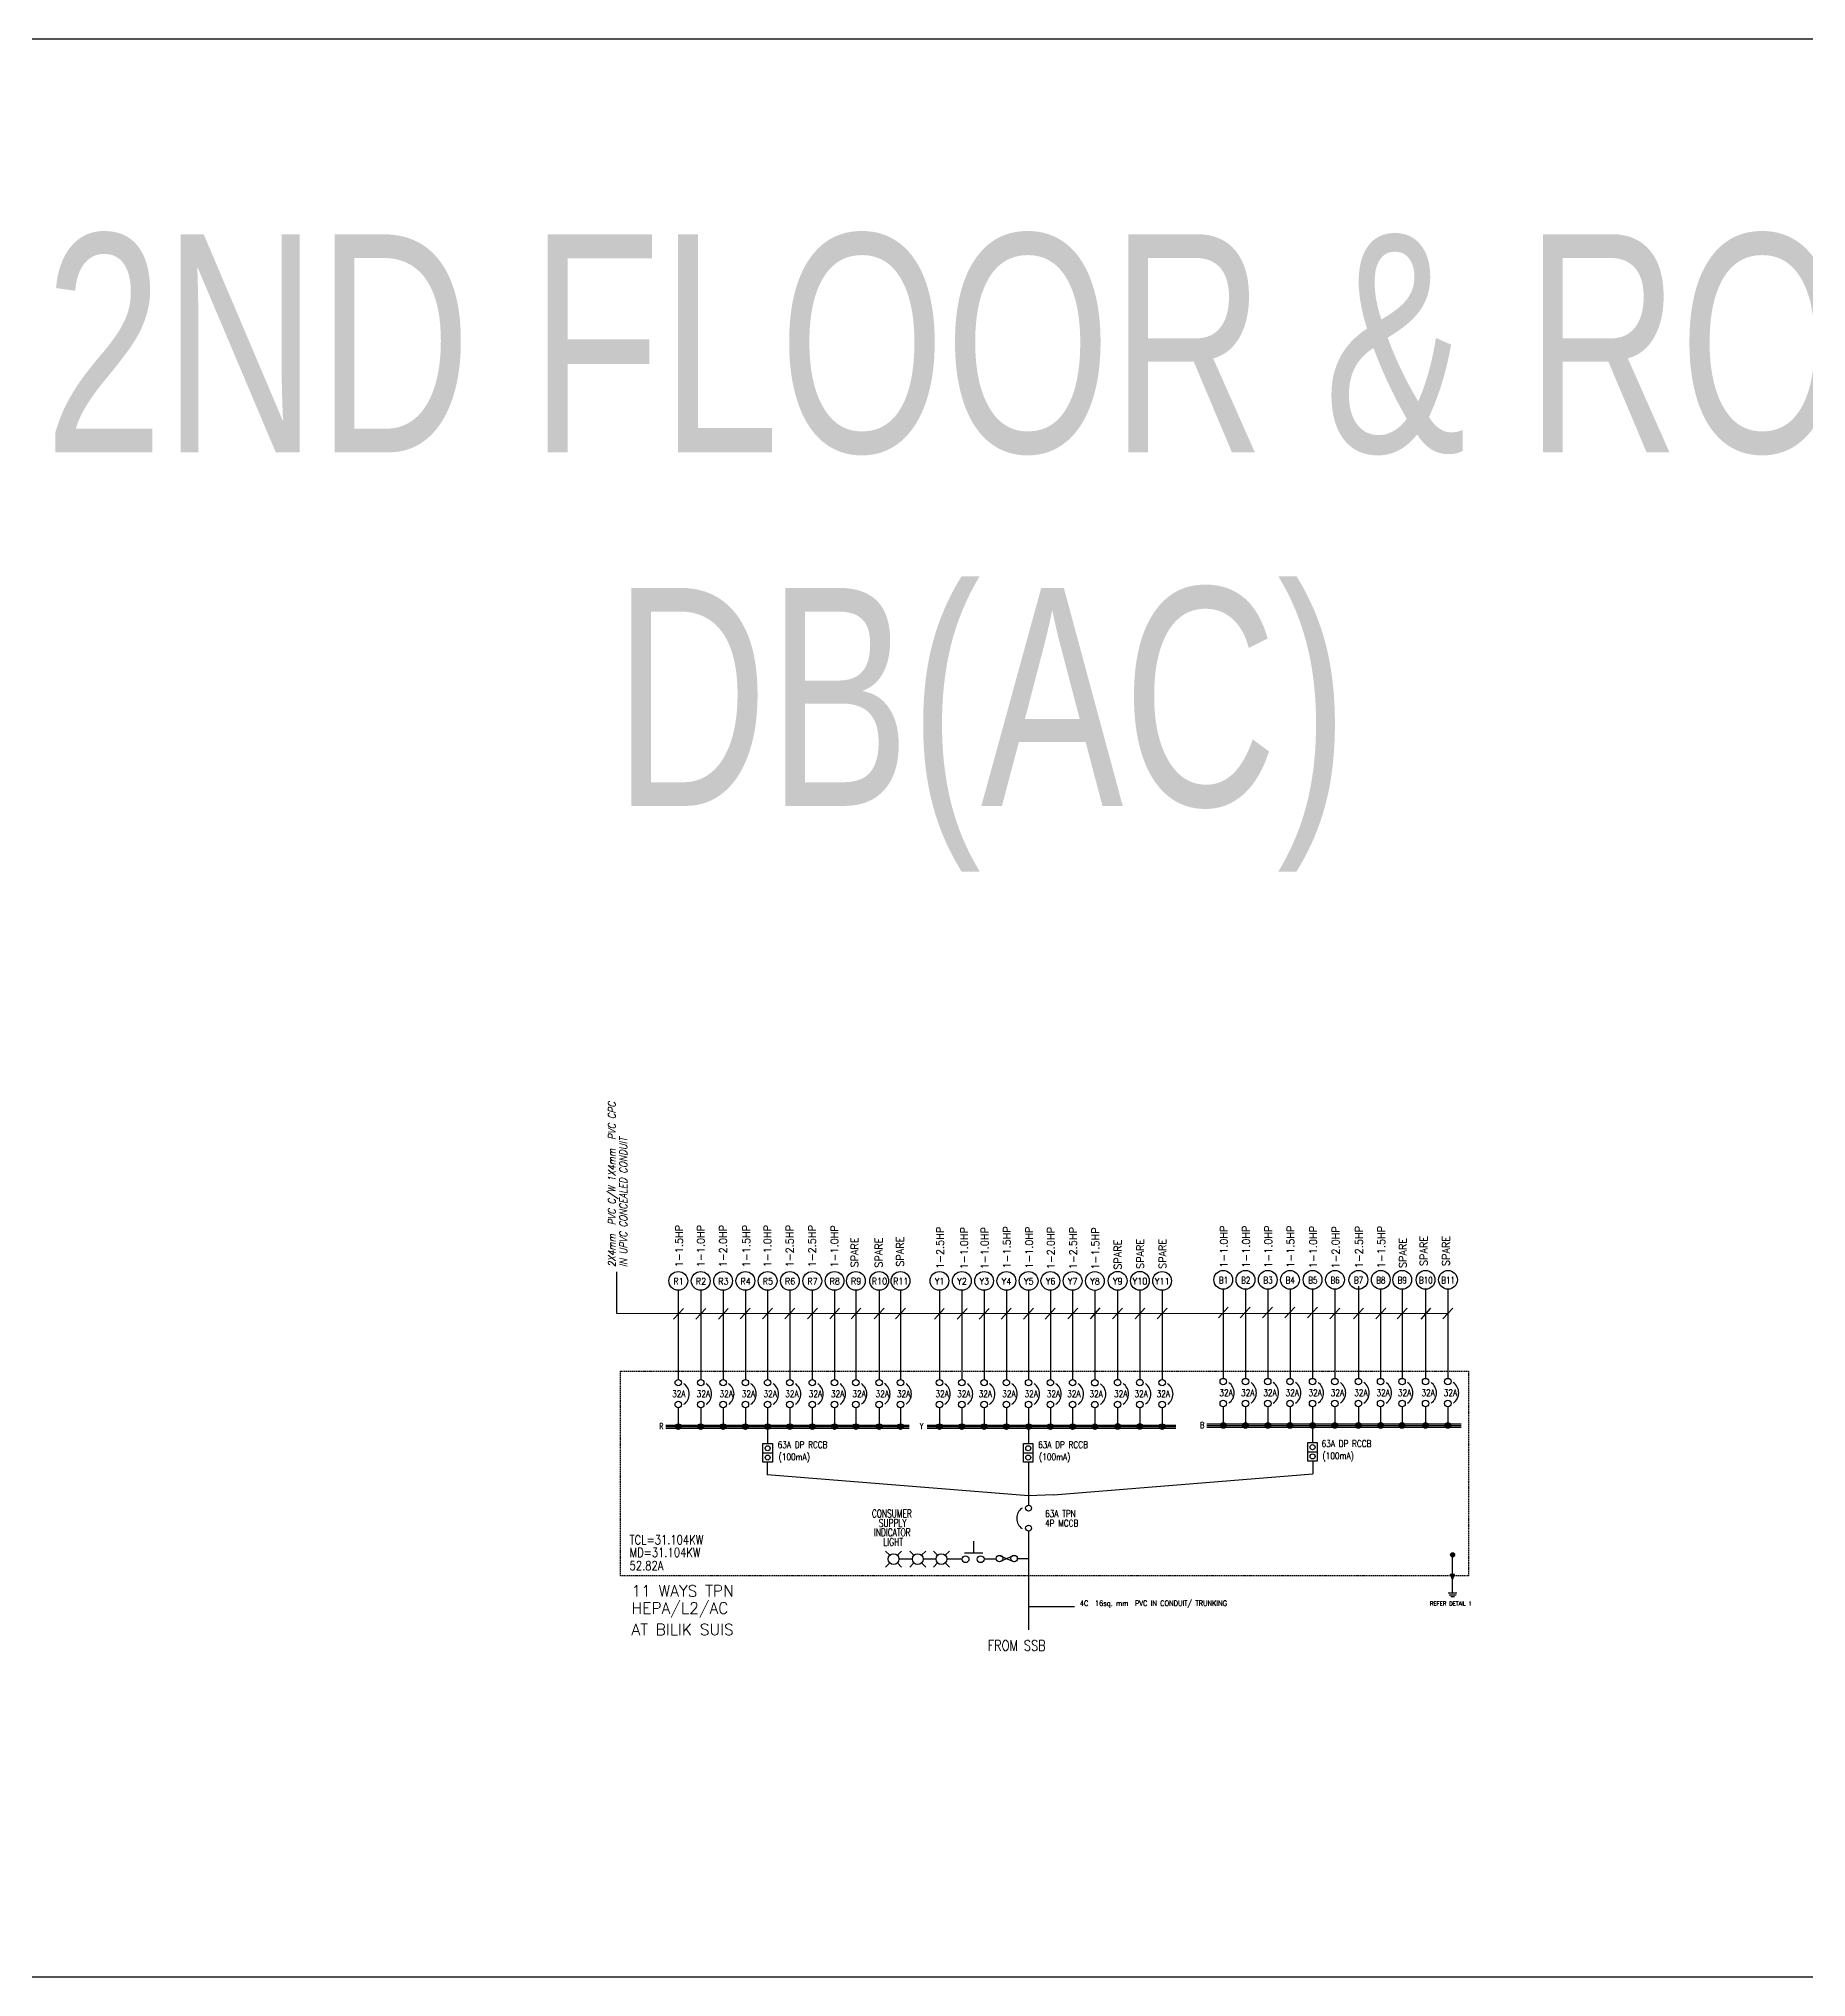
# Model space of a CAD drawing. Header units: millimetres. Extents: x 18708 to 781298, y -841 to 116768.
# Drawn here: x 570146 to 675722, y -841 to 114943 of the extents above; entities that cross this region are included whole.
import ezdxf
from ezdxf.enums import TextEntityAlignment as Align

# ---------------------------------------------------------------- set-up
doc = ezdxf.new("R2010")
doc.units = ezdxf.units.MM
doc.linetypes.add('HIDDEN', pattern=[0.375, 0.25, -0.125])
for name, color, linetype in [('$_KOD', 7, 'Continuous'), ('BANGUNAN', 4, 'Continuous'), ('base bangunan', 7, 'Continuous'), ('LAMPU', 7, 'Continuous'), ('LYT', 7, 'Continuous')]:
    doc.layers.add(name, color=color, linetype=linetype)
doc.styles.add('ITALICC', font='ITALICC.SHX', dxfattribs={"width": 0.7})
doc.styles.add('ROMANC', font='ROMANC', dxfattribs={"width": 0.8, "height": 250})
doc.styles.add('ROMAND', font='ROMAND', dxfattribs={"width": 0.75, "height": 600})
doc.styles.add('ROMANS', font='ROMANS', dxfattribs={"width": 0.7})
doc.styles.add('SANSSERIF', font='SAS_____.pfb', dxfattribs={"width": 0.7, "height": 700})

msp = doc.modelspace()

# ---------------------------------------------------------------- linework, layer by layer
at = {"layer": '$_KOD', "color": 3, "linetype": 'Continuous'}
for p, q in [((604675, 38797, 0), (604675, 41287, 0)), ((654313, 38788, 0), (604675, 38797, 0)), ((608663, 39111, 0), (608070, 38469, 0)), ((609998, 39111, 0), (609404, 38469, 0)), ((611332, 39111, 0), (610739, 38469, 0)), ((612641, 39120, 0), (612048, 38478, 0)), ((613970, 39119, 0), (613377, 38477, 0)), ((615309, 39119, 0), (614716, 38477, 0)), ((616654, 39120, 0), (616060, 38478, 0)), ((617983, 39120, 0), (617390, 38478, 0)), ((619258, 39120), (618665, 38478)), ((620648, 39120), (620054, 38478)), ((621923, 39120, 0), (621330, 38478, 0)), ((624237, 39111, 0), (623644, 38469, 0)), ((625596, 39111, 0), (625003, 38469, 0)), ((626906, 39111, 0), (626313, 38469, 0)), ((628230, 39116, 0), (627637, 38474, 0)), ((629559, 39115, 0), (628966, 38473, 0)), ((630860, 39115, 0), (630267, 38473, 0)), ((632205, 39119, 0), (631612, 38477, 0)), ((633534, 39136, 0), (632941, 38494, 0)), ((634877, 39120, 0), (634284, 38478, 0)), ((636222, 39120, 0), (635628, 38478, 0)), ((637551, 39119, 0), (636958, 38477, 0)), ((641200, 39177, 0), (640607, 38535, 0)), ((642510, 39177, 0), (641917, 38535, 0)), ((643845, 39177, 0), (643252, 38535, 0)), ((645174, 39178, 0), (644581, 38536, 0)), ((646522, 39178, 0), (645929, 38536, 0)), ((647867, 39120, 0), (647274, 38478, 0)), ((649272, 39120, 0), (648679, 38478, 0)), ((650601, 39120, 0), (650008, 38478, 0)), ((651882, 39127, 0), (651289, 38485, 0)), ((653287, 39117, 0), (652694, 38474, 0)), ((654616, 39120, 0), (654023, 38478, 0))]:
    msp.add_line(p, q, dxfattribs=at)
at = {"color": 0}
for p, q in [((608197, 32118, 0), (608197, 31977, 0)), ((608231, 32166, 0), (608231, 31930, 0)), ((608264, 32191, 0), (608264, 31904, 0)), ((608298, 32206, 0), (608298, 31889, 0)), ((608332, 32212, 0), (608332, 31883, 0)), ((608365, 32212, 0), (608365, 31883, 0)), ((608399, 32205, 0), (608399, 31890, 0)), ((608432, 32190, 0), (608432, 31905, 0)), ((608466, 32163, 0), (608466, 31932, 0)), ((608499, 32113, 0), (608499, 31982, 0)), ((609536, 32118, 0), (609536, 31977, 0)), ((609570, 32166, 0), (609570, 31930, 0)), ((609603, 32191, 0), (609603, 31904, 0)), ((609637, 32206, 0), (609637, 31889, 0)), ((609670, 32212, 0), (609670, 31883, 0)), ((609704, 32212, 0), (609704, 31883, 0)), ((609737, 32205, 0), (609737, 31890, 0)), ((609771, 32190, 0), (609771, 31905, 0)), ((609804, 32163, 0), (609804, 31932, 0)), ((609838, 32113, 0), (609838, 31982, 0)), ((610875, 32118, 0), (610875, 31977, 0)), ((610908, 32166, 0), (610908, 31930, 0)), ((610942, 32191, 0), (610942, 31904, 0)), ((610975, 32206, 0), (610975, 31889, 0)), ((611009, 32212, 0), (611009, 31883, 0)), ((611042, 32212, 0), (611042, 31883, 0)), ((611076, 32205, 0), (611076, 31890, 0)), ((611110, 32190, 0), (611110, 31905, 0)), ((611143, 32163, 0), (611143, 31932, 0)), ((611177, 32113, 0), (611177, 31982, 0)), ((612204, 32118, 0), (612204, 31977, 0)), ((612238, 32166, 0), (612238, 31930, 0)), ((612271, 32191, 0), (612271, 31904, 0)), ((612305, 32206, 0), (612305, 31889, 0)), ((612338, 32212, 0), (612338, 31883, 0)), ((612372, 32212, 0), (612372, 31883, 0)), ((612405, 32205, 0), (612405, 31890, 0)), ((612439, 32190, 0), (612439, 31905, 0)), ((612472, 32163, 0), (612472, 31932, 0)), ((612506, 32113, 0), (612506, 31982, 0)), ((613600, 32191, 0), (613600, 31904, 0)), ((613634, 32206, 0), (613634, 31889, 0)), ((613667, 32212, 0), (613667, 31883, 0)), ((613701, 32212, 0), (613701, 31883, 0)), ((613734, 32205, 0), (613734, 31890, 0)), ((613768, 32190, 0), (613768, 31905, 0)), ((614862, 32118, 0), (614862, 31977, 0)), ((614896, 32166, 0), (614896, 31930, 0)), ((614929, 32191, 0), (614929, 31904, 0)), ((614963, 32206, 0), (614963, 31889, 0)), ((614996, 32212, 0), (614996, 31883, 0)), ((615030, 32212, 0), (615030, 31883, 0)), ((615063, 32205, 0), (615063, 31890, 0)), ((615097, 32190, 0), (615097, 31905, 0)), ((615130, 32163, 0), (615130, 31932, 0)), ((615164, 32113, 0), (615164, 31982, 0)), ((616268, 32191, 0), (616268, 31904, 0)), ((616302, 32206, 0), (616302, 31889, 0)), ((616335, 32212, 0), (616335, 31883, 0)), ((616369, 32212, 0), (616369, 31883, 0)), ((616402, 32205, 0), (616402, 31890, 0)), ((616436, 32190, 0), (616436, 31905, 0)), ((617597, 32191, 0), (617597, 31904, 0)), ((617631, 32206, 0), (617631, 31889, 0)), ((617664, 32212, 0), (617664, 31883, 0)), ((617698, 32212, 0), (617698, 31883, 0)), ((617731, 32205, 0), (617731, 31890, 0)), ((617765, 32190, 0), (617765, 31905, 0)), ((618873, 32192), (618873, 31905)), ((618906, 32206), (618906, 31890)), ((618940, 32213), (618940, 31883)), ((618973, 32213), (618973, 31883)), ((619007, 32206), (619007, 31891)), ((619040, 32190), (619040, 31906)), ((620262, 32192), (620262, 31905)), ((620296, 32206), (620296, 31890)), ((620329, 32213), (620329, 31883)), ((620363, 32213), (620363, 31883)), ((620396, 32206), (620396, 31891)), ((620430, 32190), (620430, 31906)), ((621537, 32192, 0), (621537, 31905, 0)), ((621571, 32207, 0), (621571, 31891, 0)), ((621604, 32214, 0), (621604, 31884, 0)), ((621638, 32213, 0), (621638, 31884, 0)), ((621672, 32206, 0), (621672, 31891, 0)), ((621705, 32191, 0), (621705, 31907, 0)), ((623796, 32118, 0), (623796, 31977, 0)), ((623830, 32166, 0), (623830, 31930, 0)), ((623863, 32191, 0), (623863, 31904, 0)), ((623897, 32206, 0), (623897, 31889, 0)), ((623930, 32212, 0), (623930, 31883, 0)), ((623964, 32212, 0), (623964, 31883, 0)), ((623997, 32205, 0), (623997, 31890, 0)), ((624031, 32190, 0), (624031, 31905, 0)), ((624064, 32163, 0), (624064, 31932, 0)), ((624098, 32113, 0), (624098, 31982, 0)), ((625135, 32118, 0), (625135, 31977, 0)), ((625168, 32166, 0), (625168, 31930, 0)), ((625202, 32191, 0), (625202, 31904, 0)), ((625235, 32206, 0), (625235, 31889, 0)), ((625269, 32212, 0), (625269, 31883, 0)), ((625302, 32212, 0), (625302, 31883, 0)), ((625336, 32205, 0), (625336, 31890, 0)), ((625369, 32190, 0), (625369, 31905, 0)), ((625403, 32163, 0), (625403, 31932, 0)), ((625436, 32113, 0), (625436, 31982, 0)), ((626464, 32118, 0), (626464, 31977, 0)), ((626497, 32166, 0), (626497, 31930, 0)), ((626531, 32191, 0), (626531, 31904, 0)), ((626565, 32206, 0), (626565, 31889, 0)), ((626598, 32212, 0), (626598, 31883, 0)), ((626632, 32212, 0), (626632, 31883, 0)), ((626665, 32205, 0), (626665, 31890, 0)), ((626699, 32190, 0), (626699, 31905, 0)), ((626730, 32159, 0), (626730, 31927, 0)), ((626763, 32109, 0), (626763, 31977, 0)), ((627831, 32118, 0), (627831, 31977, 0)), ((627864, 32166, 0), (627864, 31930, 0)), ((627894, 32206, 0), (627894, 31889, 0)), ((627898, 32191, 0), (627898, 31904, 0)), ((627927, 32212, 0), (627927, 31883, 0)), ((627961, 32212, 0), (627961, 31883, 0)), ((627994, 32205, 0), (627994, 31890, 0)), ((628028, 32190, 0), (628028, 31905, 0)), ((628061, 32163, 0), (628061, 31932, 0)), ((628095, 32113, 0), (628095, 31982, 0)), ((629122, 32118, 0), (629122, 31977, 0)), ((629122, 32118, 0), (629122, 31977, 0)), ((629156, 32166, 0), (629156, 31930, 0)), ((629156, 32166, 0), (629156, 31930, 0)), ((629189, 32191, 0), (629189, 31904, 0)), ((629189, 32191, 0), (629189, 31904, 0)), ((629223, 32206, 0), (629223, 31889, 0)), ((629223, 32206, 0), (629223, 31889, 0)), ((629256, 32212, 0), (629256, 31883, 0)), ((629256, 32212, 0), (629256, 31883, 0)), ((629290, 32212, 0), (629290, 31883, 0)), ((629290, 32212, 0), (629290, 31883, 0)), ((629323, 32205, 0), (629323, 31890, 0)), ((629323, 32205, 0), (629323, 31890, 0)), ((629357, 32190, 0), (629357, 31905, 0)), ((629357, 32190, 0), (629357, 31905, 0)), ((629390, 32163, 0), (629390, 31932, 0)), ((629390, 32163, 0), (629390, 31932, 0)), ((629424, 32113, 0), (629424, 31982, 0)), ((629424, 32113, 0), (629424, 31982, 0)), ((630423, 32118, 0), (630423, 31977, 0)), ((630456, 32166, 0), (630456, 31930, 0)), ((630490, 32191, 0), (630490, 31904, 0)), ((630523, 32206, 0), (630523, 31889, 0)), ((630557, 32212, 0), (630557, 31883, 0)), ((630590, 32212, 0), (630590, 31883, 0)), ((630624, 32205, 0), (630624, 31890, 0)), ((630657, 32190, 0), (630657, 31905, 0)), ((630691, 32163, 0), (630691, 31932, 0)), ((630724, 32113, 0), (630724, 31982, 0)), ((631819, 32191, 0), (631819, 31904, 0)), ((631852, 32206, 0), (631852, 31889, 0)), ((631886, 32212, 0), (631886, 31883, 0)), ((631919, 32212, 0), (631919, 31883, 0)), ((631953, 32205, 0), (631953, 31890, 0)), ((631987, 32190, 0), (631987, 31905, 0)), ((633148, 32187, 0), (633148, 31900, 0)), ((633182, 32201, 0), (633182, 31885, 0)), ((633215, 32208, 0), (633215, 31878, 0)), ((633249, 32208, 0), (633249, 31878, 0)), ((633282, 32201, 0), (633282, 31886, 0)), ((633316, 32185, 0), (633316, 31901, 0)), ((634440, 32123, 0), (634440, 31981, 0)), ((634473, 32170, 0), (634473, 31934, 0)), ((634507, 32196, 0), (634507, 31909, 0)), ((634540, 32210, 0), (634540, 31894, 0)), ((634574, 32217, 0), (634574, 31887, 0)), ((634607, 32217, 0), (634607, 31887, 0)), ((634641, 32209, 0), (634641, 31895, 0)), ((634674, 32194, 0), (634674, 31910, 0)), ((634708, 32168, 0), (634708, 31936, 0)), ((634741, 32118, 0), (634741, 31986, 0)), ((635836, 32196, 0), (635836, 31909, 0)), ((635869, 32210, 0), (635869, 31894, 0)), ((635903, 32217, 0), (635903, 31887, 0)), ((635936, 32217, 0), (635936, 31887, 0)), ((635970, 32209, 0), (635970, 31895, 0)), ((636003, 32194, 0), (636003, 31910, 0)), ((637165, 32191, 0), (637165, 31904, 0)), ((637199, 32206, 0), (637199, 31889, 0)), ((637232, 32212, 0), (637232, 31883, 0)), ((637266, 32212, 0), (637266, 31883, 0)), ((637299, 32205, 0), (637299, 31890, 0)), ((637333, 32190, 0), (637333, 31905, 0)), ((640749, 32184, 0), (640749, 32043, 0)), ((640783, 32231, 0), (640783, 31995, 0)), ((640817, 32257, 0), (640817, 31970, 0)), ((640850, 32272, 0), (640850, 31955, 0)), ((640884, 32278, 0), (640884, 31949, 0)), ((640917, 32278, 0), (640917, 31949, 0)), ((640951, 32271, 0), (640951, 31956, 0)), ((640984, 32256, 0), (640984, 31971, 0)), ((641018, 32229, 0), (641018, 31998, 0)), ((641051, 32179, 0), (641051, 32048, 0)), ((642079, 32184, 0), (642079, 32043, 0)), ((642112, 32231, 0), (642112, 31995, 0)), ((642146, 32257, 0), (642146, 31970, 0)), ((642179, 32272, 0), (642179, 31955, 0)), ((642213, 32278, 0), (642213, 31949, 0)), ((642246, 32278, 0), (642246, 31949, 0)), ((642280, 32271, 0), (642280, 31956, 0)), ((642313, 32256, 0), (642313, 31971, 0)), ((642347, 32229, 0), (642347, 31998, 0)), ((642380, 32179, 0), (642380, 32048, 0)), ((643408, 32184, 0), (643408, 32043, 0)), ((643441, 32231, 0), (643441, 31995, 0)), ((643475, 32257, 0), (643475, 31970, 0)), ((643508, 32272, 0), (643508, 31955, 0)), ((643542, 32278, 0), (643542, 31949, 0)), ((643575, 32278, 0), (643575, 31949, 0)), ((643609, 32271, 0), (643609, 31956, 0)), ((643642, 32256, 0), (643642, 31971, 0)), ((643676, 32229, 0), (643676, 31998, 0)), ((643710, 32179, 0), (643710, 32048, 0)), ((644737, 32184, 0), (644737, 32043, 0)), ((644770, 32231, 0), (644770, 31995, 0)), ((644804, 32257, 0), (644804, 31970, 0)), ((644838, 32272, 0), (644838, 31955, 0)), ((644871, 32278, 0), (644871, 31949, 0)), ((644905, 32278, 0), (644905, 31949, 0)), ((644938, 32271, 0), (644938, 31956, 0)), ((644972, 32256, 0), (644972, 31971, 0)), ((645005, 32229, 0), (645005, 31998, 0)), ((645039, 32179, 0), (645039, 32048, 0)), ((646085, 32184, 0), (646085, 32043, 0)), ((646087, 32184, 0), (646087, 32043, 0)), ((646119, 32231, 0), (646119, 31995, 0)), ((646120, 32231, 0), (646120, 31995, 0)), ((646152, 32257, 0), (646152, 31970, 0)), ((646154, 32257, 0), (646154, 31970, 0)), ((646186, 32272, 0), (646186, 31955, 0)), ((646187, 32272, 0), (646187, 31955, 0)), ((646219, 32278, 0), (646219, 31949, 0)), ((646221, 32278, 0), (646221, 31949, 0)), ((646253, 32278, 0), (646253, 31949, 0)), ((646254, 32278, 0), (646254, 31949, 0)), ((646286, 32271, 0), (646286, 31956, 0)), ((646288, 32271, 0), (646288, 31956, 0)), ((646320, 32256, 0), (646320, 31971, 0)), ((646321, 32256, 0), (646321, 31971, 0)), ((646353, 32229, 0), (646353, 31998, 0)), ((646355, 32229, 0), (646355, 31998, 0)), ((646387, 32179, 0), (646387, 32048, 0)), ((646388, 32179, 0), (646388, 32048, 0)), ((647414, 32184, 0), (647414, 32043, 0)), ((647448, 32231, 0), (647448, 31995, 0)), ((647481, 32257, 0), (647481, 31970, 0)), ((647515, 32272, 0), (647515, 31955, 0)), ((647548, 32278, 0), (647548, 31949, 0)), ((647582, 32278, 0), (647582, 31949, 0)), ((647616, 32271, 0), (647616, 31956, 0)), ((647649, 32256, 0), (647649, 31971, 0)), ((647683, 32229, 0), (647683, 31998, 0)), ((647716, 32179, 0), (647716, 32048, 0)), ((648853, 32231, 0), (648853, 31995, 0)), ((648886, 32257, 0), (648886, 31970, 0)), ((648920, 32272, 0), (648920, 31955, 0)), ((648953, 32278, 0), (648953, 31949, 0)), ((648987, 32278, 0), (648987, 31949, 0)), ((649020, 32271, 0), (649020, 31956, 0)), ((649054, 32256, 0), (649054, 31971, 0)), ((649087, 32229, 0), (649087, 31998, 0)), ((650182, 32231, 0), (650182, 31995, 0)), ((650215, 32257, 0), (650215, 31970, 0)), ((650249, 32272, 0), (650249, 31955, 0)), ((650282, 32278, 0), (650282, 31949, 0)), ((650316, 32278, 0), (650316, 31949, 0)), ((650350, 32271, 0), (650350, 31956, 0)), ((650383, 32256, 0), (650383, 31971, 0)), ((650417, 32229, 0), (650417, 31998, 0)), ((651430, 32184, 0), (651430, 32043, 0)), ((651463, 32231, 0), (651463, 31995, 0)), ((651497, 32257, 0), (651497, 31970, 0)), ((651530, 32272, 0), (651530, 31955, 0)), ((651564, 32278, 0), (651564, 31949, 0)), ((651597, 32278, 0), (651597, 31949, 0)), ((651631, 32271, 0), (651631, 31956, 0)), ((651664, 32256, 0), (651664, 31971, 0)), ((651698, 32229, 0), (651698, 31998, 0)), ((651731, 32179, 0), (651731, 32048, 0)), ((652868, 32231, 0), (652868, 31995, 0)), ((652901, 32257, 0), (652901, 31970, 0)), ((652935, 32272, 0), (652935, 31955, 0)), ((652968, 32278, 0), (652968, 31949, 0)), ((653002, 32278, 0), (653002, 31949, 0)), ((653036, 32271, 0), (653036, 31956, 0)), ((653069, 32256, 0), (653069, 31971, 0)), ((653103, 32229, 0), (653103, 31998, 0)), ((654197, 32231, 0), (654197, 31995, 0)), ((654231, 32257, 0), (654231, 31970, 0)), ((654264, 32272, 0), (654264, 31955, 0)), ((654298, 32278, 0), (654298, 31949, 0)), ((654331, 32278, 0), (654331, 31949, 0)), ((654365, 32271, 0), (654365, 31956, 0)), ((654398, 32256, 0), (654398, 31971, 0)), ((654432, 32229, 0), (654432, 31998, 0))]:
    msp.add_line(p, q, dxfattribs=at)
for p, q in [((620729, 24614, 0), (620980, 24362, 0)), ((621685, 24614, 0), (621434, 24362, 0)), ((622170, 24614, 0), (622422, 24362, 0)), ((623127, 24614, 0), (622875, 24362, 0)), ((623585, 24614, 0), (623837, 24362, 0)), ((624542, 24614, 0), (624290, 24362, 0)), ((628405, 24358, 0), (627535, 23972, 0)), ((627535, 24358, 0), (628405, 23972, 0)), ((620980, 23909, 0), (620729, 23657, 0)), ((621434, 23909, 0), (621685, 23657, 0)), ((622328, 24135, 0), (621528, 24135, 0)), ((622422, 23909, 0), (622170, 23657, 0)), ((622875, 23909, 0), (623127, 23657, 0)), ((623743, 24135, 0), (622969, 24135, 0)), ((623837, 23909, 0), (623585, 23657, 0)), ((624290, 23909, 0), (624542, 23657, 0)), ((625302, 24135, 0), (624384, 24135, 0)), ((628576, 24165, 0), (629272, 24165, 0))]:
    msp.add_line(p, q)
at = {"linetype": 'Continuous'}
for p, q in [((626543, 24482, 0), (625452, 24482, 0)), ((625999, 24472, 0), (625999, 25195, 0)), ((627344, 24135, 0), (626589, 24135, 0))]:
    msp.add_line(p, q, dxfattribs=at)
msp.add_lwpolyline([(421009, 114943), (781298, 114943), (781298, -841), (421009, -841)], close=True)
for centre, major_axis, start_param, end_param in [((621207, 24135, 0), (-321, 0), 3.1424559, 9.4256412), ((622649, 24135, 0), (-321, 0), 3.1424559, 9.4256412), ((624063, 24135, 0), (-321, 0), 3.1422575, 9.4254428), ((625506, 24127, 0), (204, 0), -0.0009439, 6.2822414), ((626407, 24127, 0), (204, 0), -0.0009439, 6.2822414), ((627535, 24165, 0), (193, 0), -0.0012949, 6.2818904), ((628405, 24165, 0), (193, 0), -0.0023656, 6.2808197)]:
    msp.add_ellipse(centre, major_axis=major_axis, ratio=1, start_param=start_param, end_param=end_param)
at = {"layer": 'BANGUNAN', "color": 255, "linetype": 'Continuous'}
for p, q in [((608347, 40188, 0), (608347, 34864, 0)), ((609686, 40188, 0), (609686, 34864, 0)), ((611024, 40188, 0), (611024, 34864, 0)), ((612354, 40188, 0), (612354, 34864, 0)), ((613683, 40188, 0), (613683, 34864, 0)), ((615012, 40188, 0), (615012, 34864, 0)), ((616351, 40188, 0), (616351, 34864, 0)), ((617680, 40188, 0), (617680, 34864, 0)), ((618955, 40189), (618955, 34865)), ((620345, 40189), (620345, 34865)), ((621620, 40189, 0), (621620, 34865, 0)), ((623946, 40188, 0), (623946, 34864, 0)), ((625284, 40188, 0), (625284, 34864, 0)), ((626613, 40188, 0), (626613, 34864, 0)), ((627943, 40188, 0), (627943, 34864, 0)), ((629272, 40188, 0), (629272, 34864, 0)), ((630572, 40188, 0), (630572, 34864, 0)), ((631901, 40188, 0), (631903, 34864, 0)), ((633231, 40184, 0), (633233, 34860, 0)), ((634589, 40193, 0), (634589, 34869, 0)), ((635918, 40193, 0), (635920, 34869, 0)), ((637247, 40188, 0), (637250, 34864, 0)), ((640899, 40254, 0), (640899, 34930, 0)), ((642228, 40254, 0), (642228, 34930, 0)), ((643557, 40254, 0), (643557, 34930, 0)), ((644886, 40254, 0), (644886, 34930, 0)), ((646235, 40254, 0), (646235, 34930, 0)), ((647564, 40254, 0), (647564, 34930, 0)), ((648969, 40441, 0), (648969, 34930, 0)), ((650298, 40254, 0), (650298, 34930, 0)), ((651579, 40254, 0), (651579, 34930, 0)), ((652984, 40254, 0), (652984, 34930, 0)), ((654313, 40254, 0), (654313, 34930, 0)), ((608347, 33171, 0), (608347, 32048, 0)), ((609686, 33171, 0), (609686, 32048, 0)), ((611025, 33171, 0), (611025, 32048, 0)), ((612354, 33171, 0), (612354, 32048, 0)), ((613683, 33171, 0), (613683, 32048, 0)), ((615012, 33171, 0), (615012, 32048, 0)), ((616351, 33171, 0), (616351, 32048, 0)), ((617680, 33171, 0), (617680, 32048, 0)), ((618955, 33172), (618955, 32048)), ((620345, 33172), (620345, 32048)), ((621620, 33172, 0), (621620, 32049, 0)), ((623946, 33171, 0), (623946, 32048, 0)), ((625285, 33171, 0), (625285, 32048, 0)), ((626614, 33171, 0), (626614, 32048, 0)), ((627943, 33171, 0), (627943, 32048, 0)), ((629272, 33171, 0), (629272, 32048, 0)), ((630572, 33171, 0), (630572, 32048, 0)), ((631902, 33171, 0), (631902, 32048, 0)), ((633231, 33167, 0), (633231, 32043, 0)), ((634589, 33176, 0), (634589, 32052, 0)), ((635919, 33176, 0), (635919, 32052, 0)), ((637248, 33171, 0), (637248, 32048, 0)), ((640899, 33237, 0), (640899, 32113, 0)), ((642228, 33237, 0), (642228, 32113, 0)), ((643558, 33237, 0), (643558, 32113, 0)), ((644887, 33237, 0), (644887, 32113, 0)), ((646235, 33237, 0), (646235, 32113, 0)), ((647564, 33237, 0), (647564, 32113, 0)), ((648969, 33237, 0), (648969, 32113, 0)), ((650298, 33237, 0), (650298, 32113, 0)), ((651579, 33237, 0), (651579, 32113, 0)), ((652984, 33237, 0), (652984, 32113, 0)), ((654313, 33237, 0), (654313, 32113, 0)), ((607593, 32141, 0), (618411, 32141, 0)), ((607593, 32048, 0), (618411, 32048, 0)), ((607593, 31954, 0), (618411, 31954, 0)), ((623214, 32141, 0), (638067, 32141, 0)), ((623214, 32048, 0), (638067, 32048, 0)), ((623214, 31954, 0), (638067, 31954, 0)), ((639913, 32207, 0), (655103, 32207, 0)), ((639913, 32113, 0), (655103, 32113, 0)), ((639913, 32020, 0), (655103, 32020, 0)), ((654597, 22923, 0), (654473, 23227, 0)), ((654597, 22923, 0), (654721, 23227, 0))]:
    msp.add_line(p, q, dxfattribs=at)
at = {"layer": 'BANGUNAN', "color": 255}
for p, q in [((613682, 32048, 0), (613682, 31040, 0)), ((629272, 32048, 0), (629272, 31040, 0)), ((646236, 32113, 0), (646236, 31105, 0)), ((613402, 29914, 0), (613402, 31040, 0)), ((613402, 31040, 0), (613965, 31040, 0)), ((613402, 30477, 0), (613965, 30477, 0)), ((613965, 31040, 0), (613965, 29914, 0)), ((628966, 31040, 0), (629529, 31040, 0)), ((628966, 29914, 0), (628966, 31040, 0)), ((628966, 30477, 0), (629529, 30477, 0)), ((629529, 31040, 0), (629529, 29914, 0)), ((645953, 31105, 0), (646516, 31105, 0)), ((645953, 29980, 0), (645953, 31105, 0)), ((645953, 30543, 0), (646516, 30543, 0)), ((646516, 31105, 0), (646516, 29980, 0)), ((613965, 29914, 0), (613402, 29914, 0)), ((613653, 29914, 0), (613653, 29170, 0)), ((629272, 27907, 0), (613653, 29170, 0)), ((629529, 29914, 0), (628966, 29914, 0)), ((629272, 29914, 0), (629272, 27355, 0)), ((630767, 27973, 0), (646242, 29220, 0)), ((646516, 29980, 0), (645953, 29980, 0)), ((646242, 29970, 0), (646242, 29220, 0)), ((629272, 25809, 0), (629272, 19915, 0)), ((654474, 24387, 0), (654601, 24513, 0)), ((654475, 24407, 0), (654581, 24512, 0)), ((654476, 24370, 0), (654618, 24512, 0)), ((654479, 24355, 0), (654633, 24508, 0)), ((654481, 24431, 0), (654557, 24506, 0)), ((654484, 24341, 0), (654646, 24503, 0)), ((654491, 24329, 0), (654659, 24497, 0)), ((654498, 24318, 0), (654670, 24490, 0)), ((654506, 24308, 0), (654680, 24481, 0)), ((654516, 24298, 0), (654689, 24472, 0)), ((654526, 24290, 0), (654698, 24461, 0)), ((654538, 24283, 0), (654705, 24450, 0)), ((654550, 24277, 0), (654711, 24437, 0)), ((654564, 24272, 0), (654716, 24424, 0)), ((654579, 24269, 0), (654719, 24408, 0)), ((654597, 22110, 0), (654597, 24391, 0)), ((654597, 24268, 0), (654720, 24391, 0)), ((654617, 24269, 0), (654718, 24371, 0)), ((654643, 24276, 0), (654711, 24345, 0)), ((654473, 23227, 0), (654721, 23227, 0)), ((654477, 23218, 0), (654487, 23227, 0)), ((654483, 23204, 0), (654506, 23227, 0)), ((654488, 23191, 0), (654524, 23227, 0)), ((654493, 23178, 0), (654543, 23227, 0)), ((654499, 23165, 0), (654561, 23227, 0)), ((654504, 23152, 0), (654580, 23227, 0)), ((654510, 23138, 0), (654599, 23227, 0)), ((654515, 23125, 0), (654617, 23227, 0)), ((654520, 23112, 0), (654636, 23227, 0)), ((654526, 23099, 0), (654654, 23227, 0)), ((654531, 23085, 0), (654673, 23227, 0)), ((654537, 23072, 0), (654692, 23227, 0)), ((654542, 23059, 0), (654710, 23227, 0)), ((654547, 23046, 0), (654715, 23214, 0)), ((654553, 23032, 0), (654703, 23183, 0)), ((654334, 22110, 0), (654860, 22110, 0)), ((654387, 22005, 0), (654808, 22005, 0)), ((654558, 23019, 0), (654690, 23151, 0)), ((654563, 23006, 0), (654677, 23120, 0)), ((654569, 22993, 0), (654664, 23088, 0)), ((654574, 22980, 0), (654652, 23057, 0)), ((654580, 22966, 0), (654639, 23026, 0)), ((654585, 22953, 0), (654626, 22994, 0)), ((654590, 22940, 0), (654613, 22963, 0)), ((654596, 22927, 0), (654601, 22932, 0)), ((654492, 21899, 0), (654702, 21899, 0))]:
    msp.add_line(p, q, dxfattribs=at)
at = {"layer": 'BANGUNAN', "color": 4, "linetype": 'HIDDEN', "ltscale": 300, "elevation": 0}
msp.add_lwpolyline([(604894, 35357), (655547, 35357), (655547, 23133), (604894, 23133)], close=True, dxfattribs=at)
at = {"layer": 'BANGUNAN', "color": 255, "linetype": 'Continuous'}
for centre, radius in [((608347, 40749, 0), 561), ((609686, 40749, 0), 561), ((611024, 40749, 0), 561), ((612354, 40749, 0), 561), ((613683, 40749, 0), 561), ((615012, 40749, 0), 561), ((616351, 40749, 0), 561), ((617680, 40749, 0), 561), ((618955, 40750), 561), ((620345, 40750), 561), ((621620, 40750, 0), 561), ((623946, 40749, 0), 561), ((625284, 40749, 0), 561), ((626613, 40749, 0), 561), ((627943, 40749, 0), 561), ((629272, 40749, 0), 561), ((630572, 40749, 0), 561), ((631901, 40749, 0), 561), ((633231, 40745, 0), 561), ((634589, 40754, 0), 561), ((635918, 40754, 0), 561), ((637247, 40749, 0), 561), ((640899, 40815, 0), 561), ((642228, 40815, 0), 561), ((643557, 40815, 0), 561), ((644886, 40815, 0), 561), ((646235, 40815, 0), 561), ((647573, 40815, 0), 561), ((648969, 40815, 0), 561), ((650307, 40815, 0), 561), ((651589, 40815, 0), 561), ((652984, 40815, 0), 561), ((654323, 40815, 0), 561), ((608347, 34671, 0), 193), ((609686, 34671, 0), 193), ((611024, 34671, 0), 193), ((612354, 34671, 0), 193), ((613683, 34671, 0), 193), ((615012, 34671, 0), 193), ((616351, 34671, 0), 193), ((617680, 34671, 0), 193), ((618955, 34671), 193), ((620345, 34671), 193), ((621620, 34672, 0), 193), ((623946, 34671, 0), 193), ((625284, 34671, 0), 193), ((626613, 34671, 0), 193), ((627943, 34671, 0), 193), ((629272, 34671, 0), 193), ((630572, 34671, 0), 193), ((631901, 34671, 0), 193), ((633231, 34666, 0), 193), ((634589, 34675, 0), 193), ((635918, 34675, 0), 193), ((637247, 34671, 0), 193), ((640899, 34737, 0), 193), ((642228, 34737, 0), 193), ((643557, 34737, 0), 193), ((644886, 34737, 0), 193), ((646235, 34737, 0), 193), ((647564, 34737, 0), 193), ((648969, 34737, 0), 193), ((650298, 34737, 0), 193), ((651579, 34737, 0), 193), ((652984, 34737, 0), 193), ((654313, 34737, 0), 193), ((640899, 33430, 0), 193), ((642228, 33430, 0), 193), ((643558, 33430, 0), 193), ((644887, 33430, 0), 193), ((646235, 33430, 0), 193), ((647564, 33430, 0), 193), ((648969, 33430, 0), 193), ((650298, 33430, 0), 193), ((651579, 33430, 0), 193), ((652984, 33430, 0), 193), ((654313, 33430, 0), 193), ((608347, 33365, 0), 193), ((609686, 33365, 0), 193), ((611025, 33365, 0), 193), ((612354, 33365, 0), 193), ((613683, 33365, 0), 193), ((615012, 33365, 0), 193), ((616351, 33365, 0), 193), ((617680, 33365, 0), 193), ((618955, 33365), 193), ((620345, 33365), 193), ((621620, 33366, 0), 193), ((623946, 33365, 0), 193), ((625285, 33365, 0), 193), ((626614, 33365, 0), 193), ((627943, 33365, 0), 193), ((629272, 33365, 0), 193), ((630572, 33365, 0), 193), ((631902, 33365, 0), 193), ((633231, 33360, 0), 193), ((634589, 33369, 0), 193), ((635919, 33369, 0), 193), ((637248, 33365, 0), 193), ((608347, 32048, 0), 166), ((609686, 32048, 0), 166), ((611025, 32048, 0), 166), ((612354, 32048, 0), 166), ((613683, 32048, 0), 166), ((615012, 32048, 0), 166), ((616351, 32048, 0), 166), ((617680, 32048, 0), 166), ((618955, 32048), 166), ((620345, 32048), 166), ((621620, 32049, 0), 166), ((623946, 32048, 0), 166), ((625285, 32048, 0), 166), ((626614, 32048, 0), 166), ((627943, 32048, 0), 166), ((629272, 32048, 0), 166), ((629272, 32048, 0), 166), ((630572, 32048, 0), 166), ((631902, 32048, 0), 166), ((633231, 32043, 0), 166), ((634589, 32052, 0), 166), ((635919, 32052, 0), 166), ((637248, 32048, 0), 166), ((640899, 32113, 0), 166), ((642228, 32113, 0), 166), ((643558, 32113, 0), 166), ((644887, 32113, 0), 166), ((646235, 32113, 0), 166), ((646236, 32113, 0), 166), ((647564, 32113, 0), 166), ((648969, 32113, 0), 166), ((650298, 32113, 0), 166), ((651579, 32113, 0), 166), ((652984, 32113, 0), 166), ((654313, 32113, 0), 166), ((613686, 30755, 0), 150), ((613686, 30201, 0), 150), ((629249, 30755, 0), 150), ((629249, 30201, 0), 150), ((646237, 30820, 0), 150), ((646237, 30267, 0), 150), ((629272, 27179, 0), 176), ((629272, 25984, 0), 176), ((654597, 24391, 0), 123)]:
    msp.add_circle(centre, radius, dxfattribs=at)
for centre, start, end in [((608245, 33995, 0), 305.15395, 55.05102), ((609584, 33995, 0), 305.15395, 55.05102), ((610923, 33995, 0), 305.15395, 55.05102), ((612252, 33995, 0), 305.15395, 55.05102), ((613581, 33995, 0), 305.15395, 55.05102), ((614910, 33995, 0), 305.15395, 55.05102), ((616249, 33995, 0), 305.15395, 55.05102), ((617578, 33995, 0), 305.15395, 55.05102), ((618853, 33996), 305.15395, 55.05102), ((620243, 33996), 305.15395, 55.05102), ((621518, 33997, 0), 305.15395, 55.05102), ((623844, 33995, 0), 305.15395, 55.05102), ((625183, 33995, 0), 305.15395, 55.05102), ((626512, 33995, 0), 305.15395, 55.05102), ((627841, 33995, 0), 305.15395, 55.05102), ((629170, 33995, 0), 305.15395, 55.05102), ((630471, 33995, 0), 305.15395, 55.05102), ((631800, 33995, 0), 305.15395, 55.05102), ((633129, 33991, 0), 305.15395, 55.05102), ((634487, 34000, 0), 305.15395, 55.05102), ((635817, 34000, 0), 305.15395, 55.05102), ((637146, 33995, 0), 305.15395, 55.05102), ((640797, 34061, 0), 305.15395, 55.05102), ((642126, 34061, 0), 305.15395, 55.05102), ((643456, 34061, 0), 305.15395, 55.05102), ((644785, 34061, 0), 305.15395, 55.05102), ((646133, 34061, 0), 305.15395, 55.05102), ((647462, 34061, 0), 305.15395, 55.05102), ((648867, 34061, 0), 305.15395, 55.05102), ((650196, 34061, 0), 305.15395, 55.05102), ((651477, 34061, 0), 305.15395, 55.05102), ((652882, 34061, 0), 305.15395, 55.05102), ((654211, 34061, 0), 305.15395, 55.05102), ((629311, 26567, 0), 124.94898, 234.84605)]:
    msp.add_arc(centre, 752, start, end, dxfattribs=at)
at = {"layer": 'base bangunan'}
for p, q in [((618411, 32141, 0), (622128, 32141, 0)), ((618411, 32048, 0), (622128, 32048, 0)), ((618411, 31954, 0), (622128, 31954, 0)), ((630767, 27973, 0), (629272, 27907, 0))]:
    msp.add_line(p, q, dxfattribs=at)
at = {"layer": 'LAMPU', "linetype": 'Continuous'}
msp.add_line((629272, 21294, 0), (632020, 21294, 0), dxfattribs=at)

# ---------------------------------------------------------------- texts
at = {"style": 'ROMANS', "width": 0.7}
for s, p in [('CONSUMER', (619910, 26623, 0)), ('INDICATOR ', (620037, 25495, 0)), ('SUPPLY', (620323, 26058, 0)), ('LIGHT', (620598, 24929, 0))]:
    msp.add_text(s, height=464.3, dxfattribs=at).set_placement(p)
at = {"color": 7, "style": 'ROMAND'}
msp.add_text('REFER DETAIL 1', height=234.74, dxfattribs=at).set_placement((653243, 21359, 0))
at = {"layer": 'BANGUNAN', "color": 255, "linetype": 'Continuous'}
for s, height, style, width, p in [('2X4mm  PVC C/W 1X4mm  PVC CPC', 450, 'ITALICC', 0.85, (604604, 41573, 0)), ('IN UPVC CONCEALED CONDUIT', 450, 'ITALICC', 0.85, (605286, 41573, 0)), ('1-1.5HP', 445.5, 'ROMANC', 0.95, (608618, 41569, 0)), ('1-1.0HP', 445.5, 'ROMANC', 0.95, (609912, 41569, 0)), ('1-2.0HP', 445.5, 'ROMANC', 0.95, (611243, 41567, 0)), ('1-1.5HP', 445.5, 'ROMANC', 0.95, (612632, 41567, 0)), ('1-1.0HP', 445.5, 'ROMANC', 0.95, (613893, 41563, 0)), ('1-2.5HP', 445.5, 'ROMANC', 0.95, (615222, 41563, 0)), ('1-2.5HP', 445.5, 'ROMANC', 0.95, (616561, 41563, 0)), ('1-1.0HP', 445.5, 'ROMANC', 0.95, (617899, 41553, 0)), ('1-1.0HP', 445.5, 'ROMANC', 0.95, (641154, 41535, 0)), ('1-1.0HP', 445.5, 'ROMANC', 0.95, (642483, 41535, 0)), ('1-1.0HP', 445.5, 'ROMANC', 0.95, (643812, 41535, 0)), ('1-1.5HP', 445.5, 'ROMANC', 0.95, (645142, 41535, 0)), ('SPARE', 445.5, 'ROMANC', 0.95, (619098, 41553, 0)), ('SPARE', 445.5, 'ROMANC', 0.95, (620540, 41545)), ('SPARE', 445.5, 'ROMANC', 0.95, (621815, 41599, 0)), ('1-2.5HP', 445.5, 'ROMANC', 0.95, (624206, 41463, 0)), ('1-1.0HP', 445.5, 'ROMANC', 0.95, (625641, 41443, 0)), ('1-1.0HP', 445.5, 'ROMANC', 0.95, (626871, 41443, 0)), ('1-1.5HP', 445.5, 'ROMANC', 0.95, (628200, 41492, 0)), ('1-1.0HP', 445.5, 'ROMANC', 0.95, (629525, 41477, 0)), ('1-2.0HP', 445.5, 'ROMANC', 0.95, (630825, 41445, 0)), ('1-2.5HP', 445.5, 'ROMANC', 0.95, (632155, 41445, 0)), ('1-1.5HP', 445.5, 'ROMANC', 0.95, (633484, 41424, 0)), ('SPARE', 445.5, 'ROMANC', 0.95, (634818, 41419, 0)), ('SPARE', 445.5, 'ROMANC', 0.95, (636164, 41468, 0)), ('SPARE', 445.5, 'ROMANC', 0.95, (637493, 41468, 0)), ('1-1.0HP', 445.5, 'ROMANC', 0.95, (646496, 41506, 0)), ('1-2.0HP', 445.5, 'ROMANC', 0.95, (647834, 41488, 0)), ('1-2.5HP', 445.5, 'ROMANC', 0.95, (649230, 41506, 0)), ('1-1.5HP', 445.5, 'ROMANC', 0.95, (650562, 41509, 0)), ('SPARE', 445.5, 'ROMANC', 0.95, (651845, 41521, 0)), ('SPARE', 445.5, 'ROMANC', 0.95, (653095, 41638, 0)), ('SPARE', 445.5, 'ROMANC', 0.95, (654424, 41638, 0))]:
    msp.add_text(s, height=height, rotation=90, dxfattribs=dict(at, style=style, width=width)).set_placement(p)
at = {"layer": 'BANGUNAN', "color": 255, "linetype": 'Continuous', "style": 'ROMANS'}
for s, width, p in [('R1', 0.9, (608361, 40532, 0)), ('R2', 0.9, (609700, 40532, 0)), ('R3', 0.9, (611039, 40532, 0)), ('R4', 0.9, (612368, 40532, 0)), ('R5', 0.9, (613697, 40532, 0)), ('R6', 0.9, (615026, 40532, 0)), ('R7', 0.9, (616365, 40532, 0)), ('R8', 0.9, (617694, 40532, 0)), ('R9', 0.9, (618969, 40533)), ('R10', 0.9, (620359, 40533)), ('R11', 0.9, (621634, 40533, 0)), ('Y1', 0.9, (623960, 40532, 0)), ('Y2', 0.9, (625294, 40532, 0)), ('Y3', 0.9, (626623, 40532, 0)), ('Y4', 0.9, (627952, 40532, 0)), ('Y5', 0.9, (629286, 40532, 0)), ('Y6', 0.9, (630586, 40532, 0)), ('Y7', 0.9, (631911, 40532, 0)), ('Y8', 0.9, (633240, 40528, 0)), ('Y9', 0.9, (634603, 40537, 0)), ('Y10', 0.9, (635928, 40537, 0)), ('Y11', 0.9, (637257, 40532, 0)), ('B1', 0.8, (640913, 40598, 0)), ('B2', 0.8, (642242, 40598, 0)), ('B3', 0.8, (643572, 40598, 0)), ('B4', 0.8, (644901, 40598, 0)), ('B5', 0.8, (646249, 40598, 0)), ('B6', 0.8, (647578, 40598, 0)), ('B7', 0.8, (648983, 40598, 0)), ('B8', 0.8, (650312, 40598, 0)), ('B9', 0.8, (651593, 40598, 0)), ('B10', 0.8, (652998, 40598, 0)), ('B11', 0.8, (654327, 40598, 0))]:
    msp.add_text(s, height=390.9, dxfattribs=dict(at, width=width)).set_placement(p, align=Align.CENTER)
at = {"layer": 'BANGUNAN', "color": 255, "linetype": 'Continuous', "width": 0.8}
for s, height, style, p in [('32A', 402.1, 'ROMANS', (607980, 33804, 0)), ('32A', 402.1, 'ROMANS', (609447, 33804, 0)), ('32A', 402.1, 'ROMANS', (610812, 33804, 0)), ('32A', 402.1, 'ROMANS', (612142, 33804, 0)), ('32A', 402.1, 'ROMANS', (613439, 33804, 0)), ('32A', 402.1, 'ROMANS', (614735, 33804, 0)), ('32A', 402.1, 'ROMANS', (616138, 33804, 0)), ('32A', 402.1, 'ROMANS', (617468, 33804, 0)), ('32A', 402.1, 'ROMANS', (618744, 33804)), ('32A', 402.1, 'ROMANS', (620133, 33804)), ('32A', 402.1, 'ROMANS', (621409, 33805, 0)), ('32A', 402.1, 'ROMANS', (623707, 33804, 0)), ('32A', 402.1, 'ROMANS', (625003, 33804, 0)), ('32A', 402.1, 'ROMANS', (626288, 33804, 0)), ('32A', 402.1, 'ROMANS', (627699, 33804, 0)), ('32A', 402.1, 'ROMANS', (629029, 33804, 0)), ('32A', 402.1, 'ROMANS', (630360, 33804, 0)), ('32A', 402.1, 'ROMANS', (631576, 33804, 0)), ('32A', 402.1, 'ROMANS', (632905, 33799, 0)), ('32A', 402.1, 'ROMANS', (634377, 33808, 0)), ('32A', 402.1, 'ROMANS', (635593, 33808, 0)), ('32A', 402.1, 'ROMANS', (636922, 33804, 0)), ('32A', 402.1, 'ROMANS', (640666, 33869, 0)), ('32A', 402.1, 'ROMANS', (641963, 33869, 0)), ('32A', 402.1, 'ROMANS', (643293, 33869, 0)), ('32A', 402.1, 'ROMANS', (644624, 33869, 0)), ('32A', 402.1, 'ROMANS', (645988, 33869, 0)), ('32A', 402.1, 'ROMANS', (647319, 33869, 0)), ('32A', 402.1, 'ROMANS', (648722, 33869, 0)), ('32A', 402.1, 'ROMANS', (650053, 33869, 0)), ('32A', 402.1, 'ROMANS', (651334, 33869, 0)), ('32A', 402.1, 'ROMANS', (652738, 33869, 0)), ('32A', 402.1, 'ROMANS', (654068, 33869, 0)), ('R', 355, 'ROMAND', (607206, 31892, 0)), ('Y', 355, 'ROMAND', (622774, 31892, 0)), ('B', 355, 'ROMAND', (639515, 31958, 0)), ('63A DP RCCB', 402.1, 'ROMANS', (614283, 30764, 0)), ('(100mA)', 402.1, 'ROMANS', (614337, 30038, 0)), ('63A DP RCCB', 402.1, 'ROMANS', (629838, 30764, 0)), ('(100mA)', 402.1, 'ROMANS', (629893, 30038, 0)), ('63A DP RCCB', 402.1, 'ROMANS', (646773, 30830, 0)), ('(100mA)', 402.1, 'ROMANS', (646827, 30104, 0)), ('63A TPN', 402.1, 'ROMANS', (630257, 26648, 0)), ('TCL=31.104KW', 546.75, 'ROMANS', (605436, 25012, 0)), ('4P MCCB', 402.1, 'ROMANS', (630257, 26078, 0)), ('MD=31.104KW', 546.75, 'ROMANS', (605436, 24258, 0)), ('52.82A', 546.8, 'ROMANS', (605436, 23468, 0)), ('FROM SSB ', 625.5, 'ROMANS', (626821, 18660, 0))]:
    msp.add_text(s, height=height, dxfattribs=dict(at, style=style)).set_placement(p)
at = {"layer": 'BANGUNAN', "color": 255, "linetype": 'Continuous', "style": 'ROMANC'}
for s, p in [('11 WAYS TPN ', (605554, 21897, 0)), ('HEPA/L2/AC', (605554, 20869, 0)), ('AT BILIK SUIS', (605551, 19589, 0))]:
    msp.add_text(s, height=675, dxfattribs=at).set_placement(p)
at = {"layer": 'LAMPU', "color": 7, "lineweight": 100, "ltscale": 5, "style": 'SANSSERIF', "width": 0.7}
for s, height, p in [('2ND FLOOR & ROOF', 13024.52, (570490, 90243)), ('DB(AC)', 13024.5, (604493, 69122))]:
    msp.add_text(s, height=height, dxfattribs=at).set_placement(p)
at = {"layer": 'LYT', "color": 7, "linetype": 'Continuous', "style": 'ROMAND', "width": 0.8}
msp.add_text('4C  16sq. mm  PVC IN CONDUIT/ TRUNKING', height=324, dxfattribs=at).set_placement((632334, 21333, 0))

doc.saveas('drawing.dxf')
